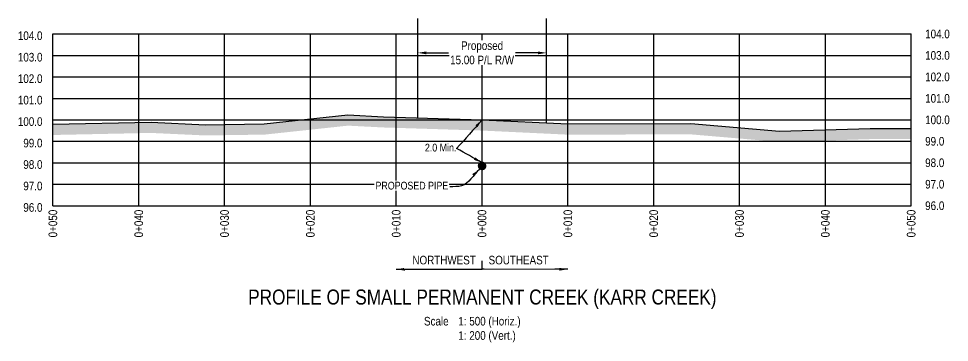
# Model space of a CAD drawing. Extents: x 406232 to 435383, y 6039561 to 6052989.
# Drawn here: x 411985 to 413069, y 6045947 to 6046324 of the extents above; entities that cross this region are included whole.
import ezdxf
from ezdxf.enums import TextEntityAlignment as Align

# ---------------------------------------------------------------- set-up
doc = ezdxf.new("R2010")
doc.units = 0
doc.header["$LTSCALE"] = 5
doc.header["$PDSIZE"] = 0.5
doc.linetypes.add('foc-TOPO', pattern=[1, 0.2, -0.8])
doc.layers.get('Defpoints').update_dxf_attribs({"color": 9})
for name, color, linetype in [('CG-NOTES', 7, 'Continuous'), ('DETAIL-T', 7, 'Continuous'), ('L-DETAIL-T', 3, 'Continuous'), ('L-MON', 1, 'Continuous'), ('P-CROSSINGS-GRID', 8, 'Continuous'), ('P-CROSSINGS-GROUND', 48, 'foc-TOPO'), ('P-CROSSINGS-LINE', 3, 'Continuous'), ('S-T7', 7, 'Continuous')]:
    doc.layers.add(name, color=color, linetype=linetype)
doc.styles.add('140', font='ARIALN.TTF', dxfattribs={"height": 15})
doc.styles.add('80', font='ARIALN.TTF', dxfattribs={"height": 10})
doc.styles.add('80CG', font='ARIALN.TTF', dxfattribs={"height": 10})
doc.styles.add('80L', font='ARIALN.TTF', dxfattribs={"height": 10})
doc.dimstyles.new('Compass 5 000', dxfattribs={"dimscale": 5, "dimtxt": 9, "dimasz": 2, "dimexe": 0.2, "dimexo": 0.0625, "dimgap": 0.5, "dimtad": 0, "dimtih": 1, "dimtoh": 1, "dimzin": 0, "dimdsep": 46, "dimtxsty": '80CG', "dimcen": 0.1, "dimse1": 1, "dimse2": 1, "dimclrd": 256, "dimclrt": 256, "dimaunit": 1, "dimadec": 4, "dimazin": 0, "dimtfac": 0.06, "dimtofl": 0, "dimtmove": 0, "dimatfit": 1, "dimfxl": 0.2, "dimtolj": 1, "dimtzin": 0, "dimlwd": -1, "dimarcsym": 0})

# ---------------------------------------------------------------- blocks, each defined once
blk = doc.blocks.new('PLIA')
at = {"color": 255, "const_width": 1}
blk.add_lwpolyline([(-0.5, 0, 1), (0.5, 0, 1)], format="xyb", close=True, dxfattribs=at)
blk = doc.blocks.new('PLIAA')
blk.add_blockref('PLIA', (0, 0))
blk = doc.blocks.new('PLIB')
at = {"color": 1}
blk.add_circle((0, 0), 0.8, dxfattribs=at)
blk = doc.blocks.new('PLIBB')
blk.add_blockref('PLIB', (0, 0))
blk = doc.blocks.new('PLICC')
for name in ['PLIAA', 'PLIBB']:
    blk.add_blockref(name, (0, 0))
blk = doc.blocks.new('PLI')
blk.add_blockref('PLICC', (0, 0))
blk = doc.blocks.new('*D891')
at = {"transparency": 16777216}
for p, q in [((412460, 6046283.8), (412485.9, 6046283.8)), ((412590, 6046283.8), (412564.1, 6046283.8))]:
    blk.add_line(p, q, dxfattribs=at)
for points in [[(412460, 6046285.4), (412460, 6046282.1), (412450, 6046283.8)], [(412590, 6046285.4), (412590, 6046282.1), (412600, 6046283.8)]]:
    blk.add_solid(points, dxfattribs=at)
at = {"layer": 'Defpoints', "color": 0, "transparency": 16777216}
for p in [(412450, 6046296.2), (412600, 6046296.2), (412600, 6046283.8)]:
    blk.add_point(p, dxfattribs=at)
at = {"transparency": 16777216, "insert": (412525, 6046283.8), "char_height": 10, "attachment_point": 5, "style": '80CG', "bg_fill": 3, "box_fill_scale": 1.1, "bg_fill_color": 256, "bg_fill_true_color": 13158600, "bg_fill_transparency": 0}
blk.add_mtext('\\A1;Proposed\\P15.00 P/L R/W', dxfattribs=at)

msp = doc.modelspace()

# ---------------------------------------------------------------- hatches: boundary and pattern name
at = {"layer": 'P-CROSSINGS-GROUND'}
h = msp.add_hatch(dxfattribs=at)
h.set_pattern_fill('EARTH', color=256, scale=2.498859, angle=45)
h.set_pattern_definition([(45, (192.612, 2759.253), (0, 22.440395626), [15.86775592, -15.86775592]), (45, (188.404, 2763.461), (0, 22.440395626), [15.86775592, -15.86775592]), (45, (184.197, 2767.668), (0, 22.440395626), [15.86775592, -15.86775592]), (135, (184.197, 2770.473), (-22.440395626, 0), [15.86775592, -15.86775592]), (135, (188.404, 2774.681), (-22.440395626, 0), [15.86775592, -15.86775592]), (135, (192.612, 2778.889), (-22.440395626, 0), [15.86775592, -15.86775592])])
h.paths.add_polyline_path([(412025.003, 6046200.636), (412139.437, 6046203.046), (412202.844, 6046200.095), (412270.983, 6046201.096), (412368.383, 6046211.55), (412410.018, 6046209.399), (412525.003, 6046205.801), (412624.807, 6046201.045), (412768.267, 6046201.396), (412871.488, 6046192.617), (412977.226, 6046195.818), (413025.003, 6046195.818), (413025.003, 6046183.324), (412977.416, 6046183.324), (412871.147, 6046180.106), (412767.752, 6046188.9), (412624.525, 6046188.55), (412524.51, 6046193.316), (412409.501, 6046196.915), (412368.73, 6046199.021), (412271.743, 6046188.611), (412202.645, 6046187.596), (412139.278, 6046190.546), (412025.003, 6046188.139)])

# ---------------------------------------------------------------- linework, layer by layer
for p, q in [((412450.037, 6046208.147), (412450.037, 6046323.655)), ((412599.969, 6046202.229), (412599.969, 6046323.655))]:
    msp.add_line(p, q)
at = {"layer": 'CG-NOTES'}
msp.add_line((412525.003, 6046031.779), (412525.003, 6046041.779), dxfattribs=at)
at = {"layer": 'P-CROSSINGS-GRID', "color": 8}
for p, q in [((412025.003, 6046305.801), (413025.003, 6046305.801)), ((412025.003, 6046105.801), (412025.003, 6046305.801)), ((412125.003, 6046105.801), (412125.003, 6046305.801)), ((412225.003, 6046105.801), (412225.003, 6046305.801)), ((412325.003, 6046105.801), (412325.003, 6046305.801)), ((412425.003, 6046105.801), (412425.003, 6046305.801)), ((412525.003, 6046105.801), (412525.003, 6046305.801)), ((412625.003, 6046105.801), (412625.003, 6046305.801)), ((412725.003, 6046105.801), (412725.003, 6046305.801)), ((412825.003, 6046105.801), (412825.003, 6046305.801)), ((412925.003, 6046105.801), (412925.003, 6046305.801)), ((413025.003, 6046105.801), (413025.003, 6046305.801)), ((412025.003, 6046280.801), (413025.003, 6046280.801)), ((412025.003, 6046255.801), (413025.003, 6046255.801)), ((412025.003, 6046230.801), (413025.003, 6046230.801)), ((412025.003, 6046205.801), (413025.003, 6046205.801)), ((412025.003, 6046180.801), (413025.003, 6046180.801)), ((412025.003, 6046155.801), (413025.003, 6046155.801)), ((412025.003, 6046130.801), (413025.003, 6046130.801)), ((412025.003, 6046105.801), (413025.003, 6046105.801))]:
    msp.add_line(p, q, dxfattribs=at)
at = {"layer": 'P-CROSSINGS-LINE', "color": 3, "flags": 128}
msp.add_lwpolyline([(412025.003, 6046200.636), (412139.437, 6046203.046), (412202.844, 6046200.095), (412270.983, 6046201.096), (412368.383, 6046211.55), (412410.018, 6046209.399), (412525.003, 6046205.801), (412624.807, 6046201.045), (412768.267, 6046201.396), (412871.488, 6046192.617), (412977.226, 6046195.818), (413025.003, 6046195.818)], dxfattribs=at)

# ---------------------------------------------------------------- block references
at = {"layer": 'L-MON', "xscale": 4.997718399999963, "yscale": 4.997718399999963, "zscale": 4.997718399999963}
msp.add_blockref('PLI', (412525.003, 6046152.088), dxfattribs=at)

# ---------------------------------------------------------------- texts
at = {"style": '80'}
for s, p in [('0+050', (412024.916, 6046101.105)), ('0+040', (412124.916, 6046101.105)), ('0+030', (412224.916, 6046101.105)), ('0+020', (412324.916, 6046101.105)), ('0+010', (412424.916, 6046101.105)), ('0+000', (412524.916, 6046101.105)), ('0+010', (412624.916, 6046101.105)), ('0+020', (412724.916, 6046101.105)), ('0+030', (412824.916, 6046101.105)), ('0+040', (412924.916, 6046101.105)), ('0+050', (413024.916, 6046101.105))]:
    msp.add_text(s, height=10, rotation=90, dxfattribs=at).set_placement(p, align=Align.MIDDLE_RIGHT)
at = {"insert": (412458.396, 6046177.945), "char_height": 8.9959, "attachment_point": 1, "style": '80L'}
msp.add_mtext_dynamic_manual_height_columns('2.0 Min.', width=45.29007, gutter_width=44.979, heights=[0], dxfattribs=at)
at = {"layer": 'DETAIL-T', "insert": (412457.347, 6045976.319), "char_height": 10, "attachment_point": 1, "style": '80L'}
msp.add_mtext_dynamic_manual_height_columns('Scale^I1: 500 (Horiz.)\\P^I1: 200 (Vert.)', width=217.1051, gutter_width=45, heights=[0], dxfattribs=at)
at = {"layer": 'L-DETAIL-T', "insert": (412525.283, 6046008.193), "char_height": 17.5, "width": 624.82064, "attachment_point": 2, "rotation": 0, "style": '140'}
msp.add_mtext('PROFILE OF SMALL PERMANENT CREEK (KARR CREEK)', dxfattribs=at)
at = {"layer": 'S-T7', "style": '80'}
for s, p in [('104.0', (412012.793, 6046303.759)), ('103.0', (412012.793, 6046278.759)), ('102.0', (412012.793, 6046253.759)), ('101.0', (412012.793, 6046228.759)), ('100.0', (412012.793, 6046203.759)), ('99.0', (412012.793, 6046178.759)), ('98.0', (412012.793, 6046153.759)), ('97.0', (412012.793, 6046128.759)), ('96.0', (412012.793, 6046103.759))]:
    msp.add_text(s, height=10, dxfattribs=at).set_placement(p, align=Align.MIDDLE_RIGHT)
for s, p in [('104.0', (413041.237, 6046305.801)), ('103.0', (413041.237, 6046280.801)), ('102.0', (413041.237, 6046255.801)), ('101.0', (413041.237, 6046230.801)), ('100.0', (413041.237, 6046205.801)), ('99.0', (413041.237, 6046180.801)), ('98.0', (413041.237, 6046155.801)), ('97.0', (413041.237, 6046130.801)), ('96.0', (413041.237, 6046105.801))]:
    msp.add_text(s, height=10, dxfattribs=at).set_placement(p, align=Align.MIDDLE_LEFT)

# ---------------------------------------------------------------- leaders
at = {"path_type": 1}
for points in [[(412525.003, 6046205.801), (412495.38, 6046172.359)], [(412525.003, 6046155.801), (412495.38, 6046172.359)]]:
    msp.add_leader(points, dimstyle='Compass 5 000', dxfattribs=at)
msp.add_leader([(412521.951, 6046148.105), (412500.939, 6046128.845), (412487.548, 6046127.754)], dimstyle='Compass 5 000', override={"dimgap": 0.5, "dimtad": 0}, dxfattribs=at)
at = {"layer": 'CG-NOTES', "path_type": 1}
for points in [[(412425.003, 6046031.779), (412525.003, 6046031.779)], [(412625.003, 6046031.779), (412525.003, 6046031.779)]]:
    msp.add_leader(points, dimstyle='Compass 5 000', override={"dimgap": 0.5, "dimtad": 0}, dxfattribs=at)

# ---------------------------------------------------------------- next in the draw order: texts
at = {"insert": (412400.816, 6046133.666), "char_height": 8.99589, "width": 84.29299, "attachment_point": 1, "style": '80L', "bg_fill": 3, "box_fill_scale": 1.15, "bg_fill_color": 256, "bg_fill_true_color": 256, "bg_fill_transparency": 0}
msp.add_mtext('PROPOSED PIPE', dxfattribs=at)
at = {"color": 3, "insert": (412517.635, 6046047.46), "char_height": 10, "width": 78.43132, "attachment_point": 3, "style": '80', "bg_fill": 2}
msp.add_mtext('NORTHWEST', dxfattribs=at)

# ---------------------------------------------------------------- next in the draw order: dimensions: what is measured, and where the dimension line sits
at = {"color": 2}
dim = msp.add_aligned_dim(p1=(412450.037, 6046296.211), p2=(412599.969, 6046296.211), distance=-12.447, text='Proposed\\P15.00 P/L R/W', dimstyle='Compass 5 000', override={"dimtfill": 1}, dxfattribs=at)
dim.commit()
dim.dimension.update_dxf_attribs({"geometry": '*D891', "text_midpoint": (412525.003, 6046283.764)})

# ---------------------------------------------------------------- next in the draw order: texts
at = {"color": 3, "insert": (412532.593, 6046047.46), "char_height": 10, "width": 71.79644, "attachment_point": 1, "style": '80', "bg_fill": 2}
msp.add_mtext('SOUTHEAST', dxfattribs=at)

doc.saveas('drawing.dxf')
